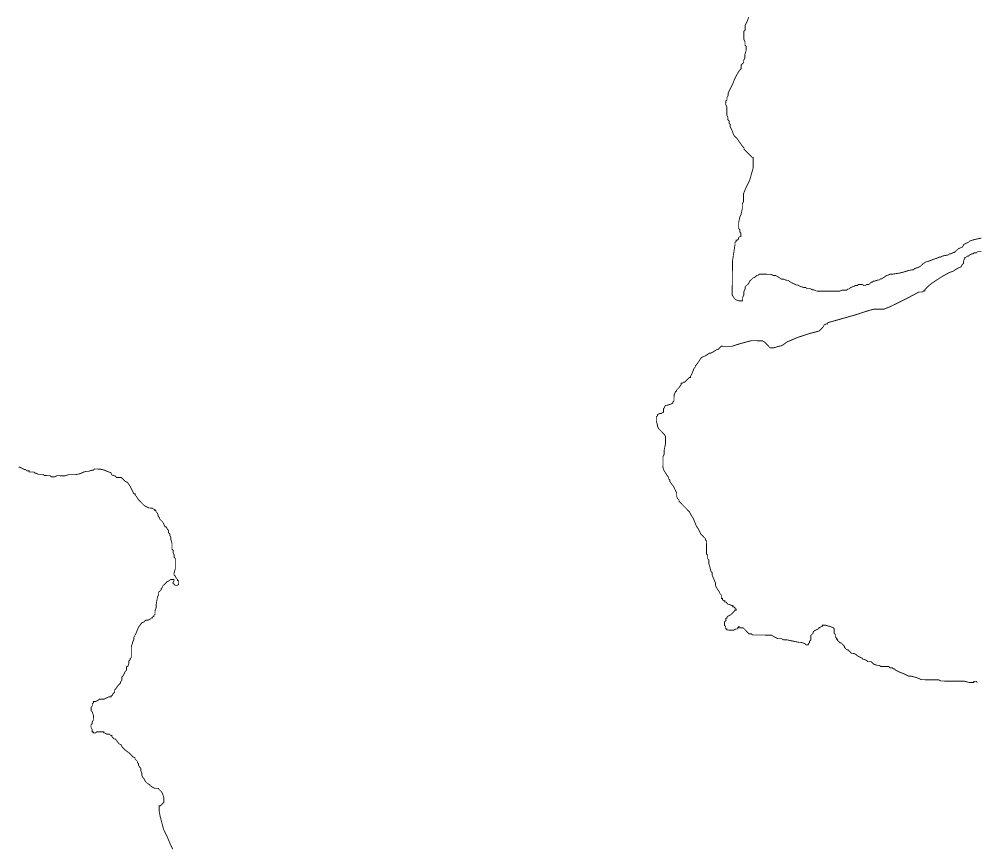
# Model space of a CAD drawing. Header units: metres. Extents: x 290190 to 339802, y 1811045 to 1991312.
# Drawn here: x 310674 to 313991, y 1912597 to 1915452 of the extents above; entities that cross this region are included whole.
import ezdxf

# ---------------------------------------------------------------- set-up
doc = ezdxf.new("R2010")
doc.units = ezdxf.units.M
doc.header["$MEASUREMENT"] = 0
doc.layers.add('HAZARDS LINE', color=1, linetype='Continuous')

msp = doc.modelspace()

# ---------------------------------------------------------------- linework, layer by layer
at = {"layer": 'HAZARDS LINE', "lineweight": 18}
for points in [[(313989.6, 1914697.6, 3.02, 3.02, 0), (313977.5, 1914695.2, 3.02, 3.02, 0), (313961.4, 1914691.4, 3.02, 3.02, 0), (313949.3, 1914687.5, 3.02, 3.02, 0), (313945.2, 1914683.5, 3.02, 3.02, 0), (313929.1, 1914675.6, 3.02, 3.02, 0), (313925, 1914667.6, 3.02, 3.02, 0), (313908.8, 1914659.7, 3.02, 3.02, 0), (313896.6, 1914647.7, 3.02, 3.02, 0), (313892.6, 1914647.7, 3.02, 3.02, 0), (313884.5, 1914643.8, 3.02, 3.02, 0), (313880.5, 1914643.8, 3.02, 3.02, 0), (313876.4, 1914639.8, 3.02, 3.02, 0), (313856.3, 1914636, 3.02, 3.02, 0), (313848.2, 1914632, 3.02, 3.02, 0), (313844.2, 1914632.1, 3.02, 3.02, 0), (313836.1, 1914628.1, 3.02, 3.02, 0), (313824, 1914624.2, 3.02, 3.02, 0), (313803.8, 1914616.3, 3.02, 3.02, 0), (313799.8, 1914616.4, 3.02, 3.02, 0), (313787.7, 1914608.4, 3.02, 3.02, 0), (313779.5, 1914600.5, 3.02, 3.02, 0), (313771.5, 1914596.5, 3.02, 3.02, 0), (313759.4, 1914592.6, 3.02, 3.02, 0), (313755.3, 1914588.6, 3.02, 3.02, 0), (313751.3, 1914588.7, 3.02, 3.02, 0), (313735.1, 1914584.8, 3.02, 3.02, 0), (313723, 1914580.9, 3.02, 3.02, 0), (313706.9, 1914577, 3.02, 3.02, 0), (313682.7, 1914573.2, 3.02, 3.02, 0), (313674.7, 1914573.3, 3.02, 3.02, 0), (313666.6, 1914569.3, 3.02, 3.02, 0), (313662.6, 1914569.3, 3.02, 3.02, 0), (313658.5, 1914565.4, 3.02, 3.02, 0), (313646.4, 1914557.4, 3.02, 3.02, 0), (313642.4, 1914557.5, 3.02, 3.02, 0), (313638.3, 1914553.5, 3.02, 3.02, 0), (313634.3, 1914553.5, 3.02, 3.02, 0), (313622.2, 1914549.6, 3.02, 3.02, 0), (313618.2, 1914549.6, 3.02, 3.02, 0), (313614.1, 1914545.6, 3.02, 3.02, 0), (313610.1, 1914545.7, 3.02, 3.02, 0), (313606, 1914541.7, 3.02, 3.02, 0), (313602, 1914537.7, 3.02, 3.02, 0), (313593.9, 1914537.8, 3.02, 3.02, 0), (313589.9, 1914533.8, 3.02, 3.02, 0), (313585.8, 1914533.8, 3.02, 3.02, 0), (313577.8, 1914537.9, 3.02, 3.02, 0), (313565.8, 1914538, 3.02, 3.02, 0), (313561.7, 1914534, 3.02, 3.02, 0), (313553.7, 1914534.1, 3.02, 3.02, 0), (313549.6, 1914530.1, 3.02, 3.02, 0), (313545.6, 1914530.2, 3.02, 3.02, 0), (313537.5, 1914526.2, 3.02, 3.02, 0), (313533.4, 1914522.2, 3.02, 3.02, 0), (313529.4, 1914522.3, 3.02, 3.02, 0), (313525.4, 1914518.3, 3.02, 3.02, 0), (313509.3, 1914518.4, 3.02, 3.02, 0), (313501.2, 1914514.5, 3.02, 3.02, 0), (313420.7, 1914515.2, 3.02, 3.02, 0), (313412.7, 1914519.3, 3.02, 3.02, 0), (313408.7, 1914519.3, 3.02, 3.02, 0), (313400.7, 1914523.4, 3.02, 3.02, 0), (313388.6, 1914523.5, 3.02, 3.02, 0), (313384.6, 1914527.6, 3.02, 3.02, 0), (313376.6, 1914527.7, 3.02, 3.02, 0), (313364.6, 1914531.8, 3.02, 3.02, 0), (313356.6, 1914535.9, 3.02, 3.02, 0), (313352.5, 1914535.9, 3.02, 3.02, 0), (313328.5, 1914548.2, 3.02, 3.02, 0), (313324.5, 1914552.3, 3.02, 3.02, 0), (313316.5, 1914552.4, 3.02, 3.02, 0), (313308.5, 1914556.4, 3.02, 3.02, 0), (313300.4, 1914556.5, 3.02, 3.02, 0), (313288.4, 1914564.7, 3.02, 3.02, 0), (313280.4, 1914568.8, 3.02, 3.02, 0), (313272.4, 1914568.8, 3.02, 3.02, 0), (313264.4, 1914572.9, 3.02, 3.02, 0), (313224.1, 1914573.3, 3.02, 3.02, 0), (313220.1, 1914569.3, 3.02, 3.02, 0), (313216.1, 1914569.4, 3.02, 3.02, 0), (313212, 1914565.4, 3.02, 3.02, 0), (313207.9, 1914561.4, 3.02, 3.02, 0), (313203.9, 1914561.4, 3.02, 3.02, 0), (313199.9, 1914557.4, 3.02, 3.02, 0), (313195.8, 1914553.4, 3.02, 3.02, 0), (313191.7, 1914549.5, 3.02, 3.02, 0), (313187.7, 1914541.4, 3.02, 3.02, 0), (313183.6, 1914537.5, 3.02, 3.02, 0), (313179.5, 1914533.5, 3.02, 3.02, 0), (313175.5, 1914529.5, 3.02, 3.02, 0), (313175.4, 1914521.4, 3.02, 3.02, 0), (313171.3, 1914513.4, 3.02, 3.02, 0), (313171.2, 1914501.4, 3.02, 3.02, 0), (313167.1, 1914493.4, 3.02, 3.02, 0), (313167, 1914481.3, 3.02, 3.02, 0), (313154.9, 1914481.4, 3.02, 3.02, 0), (313142.9, 1914485.5, 3.02, 3.02, 0), (313138.9, 1914489.6, 3.02, 3.02, 0), (313131, 1914501.7, 3.02, 3.02, 0), (313132, 1914618.4, 3.02, 3.02, 0), (313140.6, 1914674.6, 3.02, 3.02, 0), (313140.7, 1914682.7, 3.02, 3.02, 0), (313144.7, 1914686.7, 3.02, 3.02, 0), (313144.7, 1914690.7, 3.02, 3.02, 0), (313148.8, 1914690.7, 3.02, 3.02, 0), (313152.8, 1914694.7, 3.02, 3.02, 0), (313152.9, 1914698.7, 3.02, 3.02, 0), (313156.9, 1914702.7, 3.02, 3.02, 0), (313160.9, 1914702.6, 3.02, 3.02, 0), (313161.1, 1914714.7, 3.02, 3.02, 0), (313157.1, 1914718.8, 3.02, 3.02, 0), (313157.1, 1914726.8, 3.02, 3.02, 0), (313153.2, 1914730.9, 3.02, 3.02, 0), (313153.3, 1914751, 3.02, 3.02, 0), (313157.5, 1914771.1, 3.02, 3.02, 0), (313161.6, 1914779.1, 3.02, 3.02, 0), (313165.8, 1914799.1, 3.02, 3.02, 0), (313166, 1914815.2, 3.02, 3.02, 0), (313170.1, 1914823.2, 3.02, 3.02, 0), (313170.3, 1914851.4, 3.02, 3.02, 0), (313178.6, 1914871.5, 3.02, 3.02, 0), (313190.8, 1914895.5, 3.02, 3.02, 0), (313203.3, 1914939.6, 3.02, 3.02, 0), (313203.6, 1914975.8, 3.02, 3.02, 0), (313199.6, 1914975.9, 3.02, 3.02, 0), (313195.6, 1914979.9, 3.02, 3.02, 0), (313191.6, 1914984, 3.02, 3.02, 0), (313183.7, 1914992.1, 3.02, 3.02, 0), (313179.7, 1914996.2, 3.02, 3.02, 0), (313175.7, 1915000.2, 3.02, 3.02, 0), (313171.7, 1915004.3, 3.02, 3.02, 0), (313171.8, 1915008.3, 3.02, 3.02, 0), (313167.8, 1915012.4, 3.02, 3.02, 0), (313155.8, 1915028.6, 3.02, 3.02, 0), (313147.9, 1915040.7, 3.02, 3.02, 0), (313143.9, 1915044.8, 3.02, 3.02, 0), (313136, 1915052.9, 3.02, 3.02, 0), (313132, 1915065, 3.02, 3.02, 0), (313128.1, 1915073.1, 3.02, 3.02, 0), (313124.1, 1915081.2, 3.02, 3.02, 0), (313124.2, 1915089.2, 3.02, 3.02, 0), (313120.2, 1915093.3, 3.02, 3.02, 0), (313120.3, 1915101.3, 3.02, 3.02, 0), (313116.3, 1915105.4, 3.02, 3.02, 0), (313116.4, 1915113.4, 3.02, 3.02, 0), (313112.4, 1915121.5, 3.02, 3.02, 0), (313112.7, 1915149.7, 3.02, 3.02, 0), (313108.7, 1915157.8, 3.02, 3.02, 0), (313108.8, 1915169.8, 3.02, 3.02, 0), (313112.9, 1915173.8, 3.02, 3.02, 0), (313113, 1915181.9, 3.02, 3.02, 0), (313117.1, 1915189.9, 3.02, 3.02, 0), (313117.1, 1915197.9, 3.02, 3.02, 0), (313125.3, 1915213.9, 3.02, 3.02, 0), (313129.4, 1915221.9, 3.02, 3.02, 0), (313133.5, 1915230, 3.02, 3.02, 0), (313137.7, 1915242, 3.02, 3.02, 0), (313149.9, 1915266, 3.02, 3.02, 0), (313158.1, 1915278, 3.02, 3.02, 0), (313162.2, 1915282, 3.02, 3.02, 0), (313162.3, 1915294.1, 3.02, 3.02, 0), (313166.3, 1915298.1, 3.02, 3.02, 0), (313170.4, 1915302, 3.02, 3.02, 0), (313170.5, 1915310.1, 3.02, 3.02, 0), (313174.6, 1915318.1, 3.02, 3.02, 0), (313174.7, 1915330.2, 3.02, 3.02, 0), (313178.8, 1915342.2, 3.02, 3.02, 0), (313178.9, 1915358.3, 3.02, 3.02, 0), (313175, 1915362.4, 3.02, 3.02, 0), (313175.1, 1915374.4, 3.02, 3.02, 0), (313171.1, 1915382.5, 3.02, 3.02, 0), (313171.4, 1915410.7, 3.02, 3.02, 0), (313175.4, 1915414.7, 3.02, 3.02, 0), (313175.6, 1915430.7, 3.02, 3.02, 0), (313183.8, 1915446.8, 3.02, 3.02, 0), (313187.9, 1915458.8, 3.02, 3.02, 0)], [(310671.7, 1913908.4, 3.02, 3.02, 0), (310675.7, 1913908.3, 3.02, 3.02, 0), (310683.7, 1913904.2, 3.02, 3.02, 0), (310691.7, 1913900.1, 3.02, 3.02, 0), (310695.7, 1913900.1, 3.02, 3.02, 0), (310699.7, 1913896, 3.02, 3.02, 0), (310703.7, 1913896, 3.02, 3.02, 0), (310707.8, 1913896, 3.02, 3.02, 0), (310707.7, 1913891.9, 3.02, 3.02, 0), (310711.8, 1913891.9, 3.02, 3.02, 0), (310723.8, 1913891.8, 3.02, 3.02, 0), (310727.8, 1913887.7, 3.02, 3.02, 0), (310731.8, 1913887.7, 3.02, 3.02, 0), (310739.8, 1913883.6, 3.02, 3.02, 0), (310747.9, 1913883.5, 3.02, 3.02, 0), (310755.9, 1913883.5, 3.02, 3.02, 0), (310759.9, 1913879.4, 3.02, 3.02, 0), (310780, 1913879.2, 3.02, 3.02, 0), (310784, 1913875.2, 3.02, 3.02, 0), (310792.1, 1913875.1, 3.02, 3.02, 0), (310796.1, 1913875, 3.02, 3.02, 0), (310804.2, 1913879, 3.02, 3.02, 0), (310832.3, 1913878.7, 3.02, 3.02, 0), (310844.4, 1913882.7, 3.02, 3.02, 0), (310852.5, 1913882.6, 3.02, 3.02, 0), (310860.5, 1913882.5, 3.02, 3.02, 0), (310868.6, 1913882.4, 3.02, 3.02, 0), (310884.7, 1913886.3, 3.02, 3.02, 0), (310892.8, 1913890.3, 3.02, 3.02, 0), (310904.9, 1913894.2, 3.02, 3.02, 0), (310912.9, 1913894.1, 3.02, 3.02, 0), (310925, 1913898, 3.02, 3.02, 0), (310929, 1913898, 3.02, 3.02, 0), (310933.1, 1913902, 3.02, 3.02, 0), (310941.1, 1913901.9, 3.02, 3.02, 0), (310953.2, 1913901.8, 3.02, 3.02, 0), (310969.3, 1913897.6, 3.02, 3.02, 0), (310977.3, 1913893.5, 3.02, 3.02, 0), (310989.3, 1913889.4, 3.02, 3.02, 0), (310993.3, 1913881.3, 3.02, 3.02, 0), (311005.3, 1913877.2, 3.02, 3.02, 0), (311009.3, 1913873.1, 3.02, 3.02, 0), (311013.3, 1913873.1, 3.02, 3.02, 0), (311021.3, 1913873, 3.02, 3.02, 0), (311025.4, 1913873, 3.02, 3.02, 0), (311029.3, 1913868.9, 3.02, 3.02, 0), (311037.3, 1913860.8, 3.02, 3.02, 0), (311045.3, 1913856.7, 3.02, 3.02, 0), (311049.3, 1913852.6, 3.02, 3.02, 0), (311057.3, 1913840.5, 3.02, 3.02, 0), (311069.1, 1913816.2, 3.02, 3.02, 0), (311073.1, 1913816.2, 3.02, 3.02, 0), (311073.1, 1913812.2, 3.02, 3.02, 0), (311077.1, 1913808.1, 3.02, 3.02, 0), (311085, 1913796, 3.02, 3.02, 0), (311097, 1913783.8, 3.02, 3.02, 0), (311104.9, 1913775.7, 3.02, 3.02, 0), (311121, 1913767.5, 3.02, 3.02, 0), (311125, 1913767.5, 3.02, 3.02, 0), (311129, 1913767.4, 3.02, 3.02, 0), (311133, 1913767.4, 3.02, 3.02, 0), (311137, 1913763.3, 3.02, 3.02, 0), (311141, 1913763.3, 3.02, 3.02, 0), (311141, 1913759.3, 3.02, 3.02, 0), (311145, 1913759.2, 3.02, 3.02, 0), (311145, 1913755.2, 3.02, 3.02, 0), (311149, 1913751.1, 3.02, 3.02, 0), (311152.9, 1913743.1, 3.02, 3.02, 0), (311152.9, 1913739, 3.02, 3.02, 0), (311156.9, 1913735, 3.02, 3.02, 0), (311156.8, 1913731, 3.02, 3.02, 0), (311160.8, 1913726.9, 3.02, 3.02, 0), (311164.8, 1913722.8, 3.02, 3.02, 0), (311168.8, 1913718.8, 3.02, 3.02, 0), (311172.7, 1913710.7, 3.02, 3.02, 0), (311176.7, 1913702.6, 3.02, 3.02, 0), (311180.7, 1913702.6, 3.02, 3.02, 0), (311184.7, 1913694.5, 3.02, 3.02, 0), (311188.7, 1913690.4, 3.02, 3.02, 0), (311188.6, 1913686.4, 3.02, 3.02, 0), (311188.6, 1913682.4, 3.02, 3.02, 0), (311192.6, 1913678.3, 3.02, 3.02, 0), (311192.5, 1913674.3, 3.02, 3.02, 0), (311196.5, 1913666.2, 3.02, 3.02, 0), (311196.4, 1913658.2, 3.02, 3.02, 0), (311200.3, 1913646.1, 3.02, 3.02, 0), (311200.3, 1913642, 3.02, 3.02, 0), (311200.2, 1913638, 3.02, 3.02, 0), (311200.1, 1913626, 3.02, 3.02, 0), (311204.1, 1913621.9, 3.02, 3.02, 0), (311204.1, 1913617.9, 3.02, 3.02, 0), (311204, 1913613.9, 3.02, 3.02, 0), (311208, 1913605.8, 3.02, 3.02, 0), (311207.9, 1913597.7, 3.02, 3.02, 0), (311211.9, 1913593.7, 3.02, 3.02, 0), (311211.8, 1913585.6, 3.02, 3.02, 0), (311211.7, 1913573.5, 3.02, 3.02, 0), (311211.7, 1913565.5, 3.02, 3.02, 0), (311211.6, 1913561.5, 3.02, 3.02, 0), (311211.6, 1913557.5, 3.02, 3.02, 0), (311207.5, 1913545.4, 3.02, 3.02, 0), (311207.4, 1913541.4, 3.02, 3.02, 0), (311207.4, 1913537.4, 3.02, 3.02, 0), (311211.4, 1913533.3, 3.02, 3.02, 0), (311215.3, 1913525.2, 3.02, 3.02, 0), (311219.3, 1913521.2, 3.02, 3.02, 0), (311219.3, 1913517.2, 3.02, 3.02, 0), (311223.3, 1913517.1, 3.02, 3.02, 0), (311223.3, 1913513.1, 3.02, 3.02, 0), (311223.2, 1913509.1, 3.02, 3.02, 0), (311223.2, 1913505, 3.02, 3.02, 0), (311219.1, 1913501.1, 3.02, 3.02, 0), (311215.1, 1913501.1, 3.02, 3.02, 0), (311211.1, 1913501.1, 3.02, 3.02, 0), (311207.1, 1913505.2, 3.02, 3.02, 0), (311203.1, 1913509.2, 3.02, 3.02, 0), (311207.2, 1913517.3, 3.02, 3.02, 0), (311207.2, 1913521.3, 3.02, 3.02, 0), (311203.2, 1913521.3, 3.02, 3.02, 0), (311199.2, 1913521.4, 3.02, 3.02, 0), (311195.2, 1913521.4, 3.02, 3.02, 0), (311191.1, 1913517.4, 3.02, 3.02, 0), (311183, 1913513.5, 3.02, 3.02, 0), (311166.8, 1913497.5, 3.02, 3.02, 0), (311166.8, 1913493.5, 3.02, 3.02, 0), (311162.7, 1913489.5, 3.02, 3.02, 0), (311162.7, 1913485.5, 3.02, 3.02, 0), (311154.5, 1913477.5, 3.02, 3.02, 0), (311154.5, 1913469.5, 3.02, 3.02, 0), (311150.4, 1913461.4, 3.02, 3.02, 0), (311146.1, 1913437.3, 3.02, 3.02, 0), (311146.1, 1913433.3, 3.02, 3.02, 0), (311146.1, 1913429.3, 3.02, 3.02, 0), (311146, 1913425.3, 3.02, 3.02, 0), (311141.9, 1913413.2, 3.02, 3.02, 0), (311141.8, 1913405.2, 3.02, 3.02, 0), (311141.8, 1913401.2, 3.02, 3.02, 0), (311137.7, 1913397.2, 3.02, 3.02, 0), (311137.7, 1913393.2, 3.02, 3.02, 0), (311133.7, 1913393.2, 3.02, 3.02, 0), (311133.6, 1913389.2, 3.02, 3.02, 0), (311129.6, 1913389.2, 3.02, 3.02, 0), (311125.5, 1913385.2, 3.02, 3.02, 0), (311117.5, 1913381.3, 3.02, 3.02, 0), (311109.4, 1913381.3, 3.02, 3.02, 0), (311105.4, 1913377.4, 3.02, 3.02, 0), (311101.3, 1913373.4, 3.02, 3.02, 0), (311097.3, 1913373.4, 3.02, 3.02, 0), (311085.1, 1913357.4, 3.02, 3.02, 0), (311076.8, 1913337.4, 3.02, 3.02, 0), (311068.7, 1913321.4, 3.02, 3.02, 0), (311068.6, 1913313.3, 3.02, 3.02, 0), (311064.5, 1913305.3, 3.02, 3.02, 0), (311064.4, 1913301.3, 3.02, 3.02, 0), (311060.4, 1913293.3, 3.02, 3.02, 0), (311060, 1913253, 3.02, 3.02, 0), (311055.9, 1913249.1, 3.02, 3.02, 0), (311055.9, 1913245, 3.02, 3.02, 0), (311051.8, 1913241, 3.02, 3.02, 0), (311051.8, 1913233, 3.02, 3.02, 0), (311047.6, 1913221, 3.02, 3.02, 0), (311043.6, 1913221, 3.02, 3.02, 0), (311043.5, 1913208.9, 3.02, 3.02, 0), (311039.4, 1913204.9, 3.02, 3.02, 0), (311031.3, 1913188.9, 3.02, 3.02, 0), (311027.2, 1913184.9, 3.02, 3.02, 0), (311027.1, 1913172.9, 3.02, 3.02, 0), (311023, 1913168.9, 3.02, 3.02, 0), (311023, 1913164.9, 3.02, 3.02, 0), (311014.9, 1913156.9, 3.02, 3.02, 0), (311006.7, 1913144.9, 3.02, 3.02, 0), (311002.7, 1913140.9, 3.02, 3.02, 0), (311002.6, 1913132.9, 3.02, 3.02, 0), (310994.5, 1913124.9, 3.02, 3.02, 0), (310994.4, 1913120.9, 3.02, 3.02, 0), (310990.4, 1913120.9, 3.02, 3.02, 0), (310990.4, 1913116.9, 3.02, 3.02, 0), (310982.3, 1913116.9, 3.02, 3.02, 0), (310966.2, 1913109, 3.02, 3.02, 0), (310950.1, 1913109.2, 3.02, 3.02, 0), (310946, 1913105.2, 3.02, 3.02, 0), (310937.9, 1913101.2, 3.02, 3.02, 0), (310929.9, 1913101.3, 3.02, 3.02, 0), (310929.9, 1913097.3, 3.02, 3.02, 0), (310925.8, 1913093.3, 3.02, 3.02, 0), (310925.7, 1913085.3, 3.02, 3.02, 0), (310921.7, 1913081.3, 3.02, 3.02, 0), (310921.6, 1913069.2, 3.02, 3.02, 0), (310925.5, 1913065.2, 3.02, 3.02, 0), (310929.5, 1913053, 3.02, 3.02, 0), (310929.3, 1913037, 3.02, 3.02, 0), (310925.2, 1913028.9, 3.02, 3.02, 0), (310925.2, 1913024.9, 3.02, 3.02, 0), (310921.1, 1913020.9, 3.02, 3.02, 0), (310921, 1913012.9, 3.02, 3.02, 0), (310925, 1913004.8, 3.02, 3.02, 0), (310924.9, 1912996.8, 3.02, 3.02, 0), (310928.9, 1912996.7, 3.02, 3.02, 0), (310928.9, 1912992.7, 3.02, 3.02, 0), (310937, 1912992.6, 3.02, 3.02, 0), (310941, 1912996.6, 3.02, 3.02, 0), (310965.1, 1912996.4, 3.02, 3.02, 0), (310965.1, 1912992.4, 3.02, 3.02, 0), (310969.1, 1912992.3, 3.02, 3.02, 0), (310977.1, 1912988.2, 3.02, 3.02, 0), (310985.2, 1912988.2, 3.02, 3.02, 0), (310989.2, 1912984.1, 3.02, 3.02, 0), (310993.2, 1912984.1, 3.02, 3.02, 0), (310993.2, 1912980, 3.02, 3.02, 0), (310997.1, 1912976, 3.02, 3.02, 0), (311001.1, 1912971.9, 3.02, 3.02, 0), (311005.2, 1912971.9, 3.02, 3.02, 0), (311017.1, 1912955.7, 3.02, 3.02, 0), (311025.1, 1912951.6, 3.02, 3.02, 0), (311029, 1912943.5, 3.02, 3.02, 0), (311033, 1912939.5, 3.02, 3.02, 0), (311037, 1912935.4, 3.02, 3.02, 0), (311053, 1912923.2, 3.02, 3.02, 0), (311064.9, 1912911, 3.02, 3.02, 0), (311073, 1912906.9, 3.02, 3.02, 0), (311072.9, 1912902.9, 3.02, 3.02, 0), (311080.9, 1912894.8, 3.02, 3.02, 0), (311080.9, 1912890.7, 3.02, 3.02, 0), (311084.8, 1912886.7, 3.02, 3.02, 0), (311084.8, 1912882.7, 3.02, 3.02, 0), (311088.8, 1912874.6, 3.02, 3.02, 0), (311092.7, 1912870.5, 3.02, 3.02, 0), (311092.7, 1912862.5, 3.02, 3.02, 0), (311096.6, 1912854.4, 3.02, 3.02, 0), (311096.5, 1912846.3, 3.02, 3.02, 0), (311100.5, 1912838.3, 3.02, 3.02, 0), (311104.5, 1912834.2, 3.02, 3.02, 0), (311108.4, 1912826.1, 3.02, 3.02, 0), (311116.4, 1912818, 3.02, 3.02, 0), (311124.4, 1912813.9, 3.02, 3.02, 0), (311124.4, 1912809.9, 3.02, 3.02, 0), (311128.4, 1912809.8, 3.02, 3.02, 0), (311132.4, 1912805.8, 3.02, 3.02, 0), (311140.4, 1912801.7, 3.02, 3.02, 0), (311152.5, 1912801.6, 3.02, 3.02, 0), (311156.4, 1912797.5, 3.02, 3.02, 0), (311164.4, 1912789.4, 3.02, 3.02, 0), (311168.4, 1912781.3, 3.02, 3.02, 0), (311172.3, 1912769.2, 3.02, 3.02, 0), (311172.1, 1912753.1, 3.02, 3.02, 0), (311168.1, 1912749.1, 3.02, 3.02, 0), (311164, 1912745.1, 3.02, 3.02, 0), (311160, 1912741.2, 3.02, 3.02, 0), (311155.9, 1912741.2, 3.02, 3.02, 0), (311155.8, 1912725.1, 3.02, 3.02, 0), (311159.6, 1912704.9, 3.02, 3.02, 0), (311171.3, 1912660.6, 3.02, 3.02, 0), (311183.1, 1912636.3, 3.02, 3.02, 0), (311195, 1912608.1, 3.02, 3.02, 0), (311202.9, 1912591.9, 3.02, 3.02, 0)]]:
    msp.add_lwpolyline(points, format="xyseb", dxfattribs=at)
at = {"layer": 'HAZARDS LINE', "lineweight": 18, "const_width": 3.02}
msp.add_lwpolyline([(313975.8, 1913166.3), (313971.8, 1913170.4), (313963.7, 1913170.5), (313963.7, 1913166.4), (313947.6, 1913166.6), (313931.6, 1913170.8), (313851.1, 1913171.5), (313843.1, 1913175.6), (313782.8, 1913176.1), (313774.8, 1913180.2), (313762.7, 1913184.4), (313746.7, 1913188.5), (313738.6, 1913188.6), (313722.6, 1913196.8), (313710.6, 1913200.9), (313694.6, 1913209.1), (313690.6, 1913213.2), (313686.5, 1913213.2), (313682.6, 1913217.3), (313674.5, 1913217.3), (313670.5, 1913221.4), (313642.4, 1913221.7), (313638.4, 1913225.7), (313630.3, 1913225.8), (313618.3, 1913229.9), (313614.3, 1913234), (313610.3, 1913238), (313598.3, 1913238.2), (313594.3, 1913242.2), (313586.3, 1913246.3), (313582.3, 1913246.3), (313578.3, 1913250.4), (313562.3, 1913258.6), (313558.3, 1913262.7), (313550.3, 1913266.7), (313542.2, 1913266.8), (313538.2, 1913270.9), (313534.2, 1913274.9), (313530.3, 1913279), (313526.2, 1913279), (313522.2, 1913283.1), (313518.3, 1913287.2), (313518.3, 1913291.2), (313514.3, 1913295.2), (313506.3, 1913303.4), (313502.3, 1913303.4), (313498.3, 1913307.5), (313494.3, 1913311.5), (313494.4, 1913315.5), (313490.4, 1913315.6), (313490.4, 1913319.6), (313486.4, 1913323.7), (313486.5, 1913331.7), (313482.5, 1913335.8), (313482.6, 1913351.9), (313478.7, 1913355.9), (313466.6, 1913360), (313450.6, 1913364.2), (313442.5, 1913364.3), (313442.5, 1913360.3), (313438.5, 1913360.3), (313434.4, 1913356.3), (313430.4, 1913356.3), (313430.3, 1913352.3), (313422.3, 1913348.4), (313414.2, 1913344.4), (313410.1, 1913340.4), (313410.1, 1913336.4), (313406, 1913332.4), (313402, 1913328.4), (313401.8, 1913312.3), (313397.8, 1913308.4), (313397.7, 1913304.3), (313393.7, 1913300.4), (313393.6, 1913296.3), (313385.6, 1913296.4), (313381.6, 1913300.5), (313369.6, 1913304.6), (313361.5, 1913304.7), (313321.4, 1913313.1), (313309.3, 1913313.2), (313301.3, 1913317.3), (313289.2, 1913317.4), (313281.2, 1913321.5), (313273.2, 1913325.6), (313265.2, 1913329.7), (313200.8, 1913330.3), (313196.9, 1913334.3), (313188.8, 1913334.4), (313184.8, 1913338.4), (313180.8, 1913342.5), (313176.9, 1913346.6), (313172.9, 1913350.6), (313168.9, 1913354.7), (313156.8, 1913354.8), (313156.8, 1913358.8), (313152.8, 1913358.9), (313152.8, 1913354.8), (313148.8, 1913354.9), (313148.7, 1913350.8), (313144.7, 1913350.9), (313136.6, 1913346.9), (313112.5, 1913347.2), (313112.5, 1913351.2), (313108.5, 1913351.2), (313108.6, 1913359.3), (313104.6, 1913363.3), (313104.7, 1913375.4), (313108.8, 1913379.4), (313108.8, 1913387.4), (313112.9, 1913387.4), (313112.9, 1913391.4), (313117, 1913395.4), (313125, 1913399.3), (313129.1, 1913403.3), (313133.2, 1913407.3), (313141.3, 1913415.3), (313145.3, 1913415.3), (313145.3, 1913419.3), (313141.3, 1913419.3), (313141.3, 1913423.3), (313137.4, 1913427.4), (313133.3, 1913427.4), (313133.4, 1913431.5), (313129.3, 1913431.5), (313121.3, 1913435.6), (313117.3, 1913435.6), (313113.3, 1913439.7), (313109.3, 1913443.7), (313105.3, 1913443.8), (313105.4, 1913447.8), (313101.3, 1913447.8), (313097.3, 1913451.9), (313097.4, 1913455.9), (313093.4, 1913456), (313093.5, 1913468), (313089.5, 1913472.1), (313085.5, 1913480.2), (313077.6, 1913492.3), (313073.6, 1913500.4), (313073.7, 1913508.4), (313061.9, 1913536.7), (313062, 1913544.8), (313058, 1913548.8), (313054.1, 1913564.9), (313050.2, 1913577.1), (313050.3, 1913589.1), (313046.3, 1913593.2), (313046.4, 1913605.3), (313042.5, 1913609.3), (313042.9, 1913653.6), (313038.9, 1913657.6), (313038.9, 1913661.6), (313030.9, 1913669.8), (313023, 1913677.9), (313019, 1913686), (313015.1, 1913694.1), (313007.1, 1913706.2), (312999.3, 1913726.4), (312995.3, 1913734.5), (312987.4, 1913746.6), (312983.4, 1913754.7), (312979.4, 1913758.7), (312975.4, 1913762.8), (312971.5, 1913766.9), (312963.5, 1913775), (312959.5, 1913779), (312955.5, 1913783.1), (312951.5, 1913787.2), (312947.5, 1913791.2), (312947.6, 1913795.2), (312943.6, 1913799.3), (312939.6, 1913807.4), (312939.8, 1913819.5), (312935.8, 1913827.5), (312931.9, 1913835.6), (312927.9, 1913843.7), (312923.9, 1913847.8), (312916, 1913859.9), (312916, 1913863.9), (312912, 1913868), (312912.1, 1913872), (312904.1, 1913884.2), (312896.2, 1913896.3), (312892.3, 1913908.4), (312892.6, 1913944.6), (312896.7, 1913952.6), (312896.9, 1913968.7), (312901.1, 1913988.8), (312901.3, 1914012.9), (312897.3, 1914021), (312881.4, 1914037.3), (312877.4, 1914041.3), (312873.4, 1914049.4), (312873.5, 1914053.4), (312869.6, 1914065.5), (312869.7, 1914081.6), (312873.8, 1914085.6), (312873.8, 1914089.6), (312881.9, 1914093.6), (312885.9, 1914093.5), (312894, 1914097.5), (312894.1, 1914109.6), (312898.2, 1914113.5), (312898.2, 1914117.6), (312902.3, 1914121.6), (312906.3, 1914121.5), (312918.4, 1914125.4), (312926.5, 1914129.4), (312926.5, 1914133.4), (312930.6, 1914137.4), (312930.7, 1914157.5), (312934.8, 1914165.5), (312934.9, 1914169.5), (312938.9, 1914169.5), (312938.9, 1914173.5), (312947, 1914181.5), (312955.2, 1914193.5), (312955.2, 1914197.5), (312959.3, 1914197.5), (312963.3, 1914201.5), (312967.3, 1914201.4), (312975.5, 1914209.4), (312979.5, 1914213.4), (312983.6, 1914217.4), (312987.6, 1914217.4), (312987.6, 1914221.4), (312991.7, 1914229.4), (313000, 1914249.4), (313004, 1914253.4), (313004.1, 1914257.4), (313008.1, 1914261.4), (313016.3, 1914273.4), (313024.4, 1914285.4), (313040.6, 1914293.3), (313052.7, 1914301.3), (313056.7, 1914301.2), (313064.8, 1914305.2), (313077, 1914313.1), (313081, 1914313.1), (313085.1, 1914317.1), (313093.2, 1914325), (313129.4, 1914324.7), (313153.6, 1914332.5), (313181.8, 1914340.3), (313197.9, 1914344.2), (313234.1, 1914343.9), (313242.1, 1914339.8), (313250.1, 1914331.7), (313254.1, 1914327.6), (313258.1, 1914323.5), (313262.1, 1914319.5), (313274.1, 1914319.4), (313286.2, 1914323.3), (313302.4, 1914327.2), (313318.6, 1914339.1), (313354.9, 1914354.9), (313379.1, 1914362.7), (313403.3, 1914370.5), (313419.5, 1914374.4), (313431.6, 1914378.3), (313439.7, 1914386.3), (313443.7, 1914390.3), (313447.8, 1914398.3), (313455.9, 1914402.2), (313459.9, 1914402.2), (313460, 1914406.2), (313488.2, 1914414), (313556.8, 1914433.5), (313605.2, 1914449.2), (313621.3, 1914453), (313653.5, 1914452.7), (313673.7, 1914460.6), (313697.9, 1914472.5), (313730.3, 1914488.3), (313774.7, 1914512), (313786.8, 1914511.9), (313790.8, 1914515.9), (313794.9, 1914515.8), (313794.9, 1914519.9), (313799, 1914523.9), (313811.1, 1914535.8), (313827.3, 1914547.7), (313851.6, 1914563.6), (313879.9, 1914579.4), (313892, 1914583.4), (313904.2, 1914591.3), (313912.2, 1914595.3), (313920.3, 1914599.2), (313924.4, 1914607.2), (313928.5, 1914611.2), (313928.6, 1914619.2), (313932.7, 1914627.3), (313932.7, 1914631.3), (313936.7, 1914631.2), (313940.8, 1914635.2), (313944.8, 1914635.2), (313948.9, 1914639.2), (313956.9, 1914643.1), (313961, 1914643.1), (313965, 1914647.1), (313973.1, 1914647), (313977.1, 1914651), (313989.2, 1914650.9)], dxfattribs=at)

doc.saveas('drawing.dxf')
